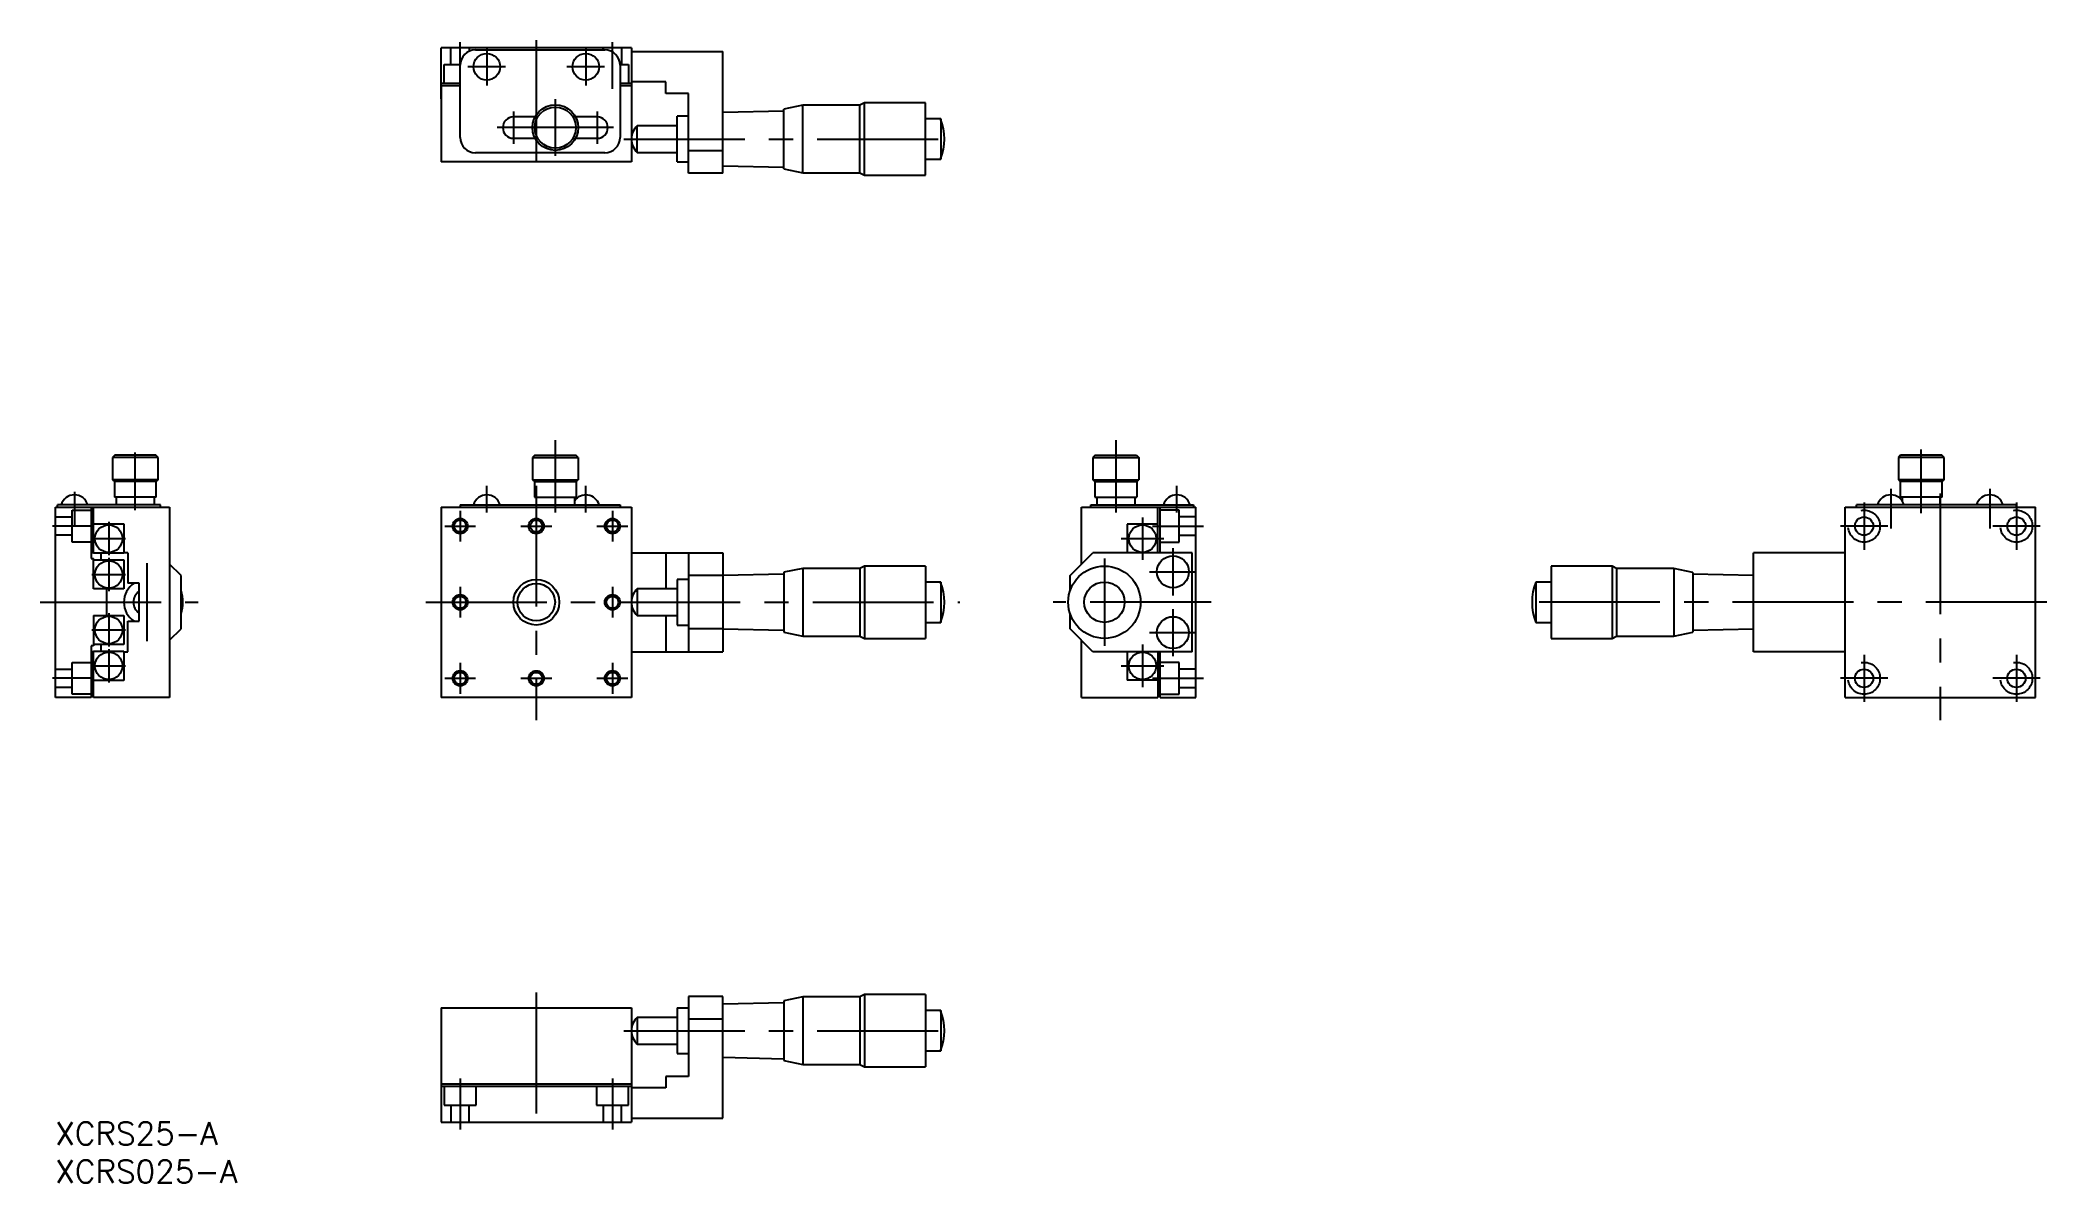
# Model space of a CAD drawing. Extents: x -2 to 262, y -8 to 142.
import ezdxf

# ---------------------------------------------------------------- set-up
doc = ezdxf.new("R2010")
doc.units = 0
doc.header["$LTSCALE"] = 0.5
doc.linetypes.add('CENTER', pattern=[50.8, 31.75, -6.35, 6.35, -6.35])
doc.linetypes.add('DASHED', pattern=[19.05, 12.7, -6.35])
for name, color, linetype in [('MSM_CENTER', 1, 'CENTER'), ('MSM_CONTINUOUS', 7, 'CONTINUOUS'), ('MSM_DASHED', 4, 'DASHED'), ('MSM_NARROW', 5, 'CONTINUOUS'), ('MSM_PART_NUMBER', 7, 'CONTINUOUS')]:
    doc.layers.add(name, color=color, linetype=linetype)
doc.styles.get("Standard").update_dxf_attribs({"font": 'txt.shx', "height": 3, "bigfont": 'bigfont.shx'})

# ---------------------------------------------------------------- blocks, each defined once
blk = doc.blocks.new('*U158')
at = {"layer": 'MSM_PART_NUMBER'}
blk.add_text('XCRS25-A', height=3, dxfattribs=at).set_placement((0, -3))
blk = doc.blocks.new('*U159')
at = {"layer": 'MSM_PART_NUMBER'}
blk.add_text('XCRS025-A', height=3, dxfattribs=at).set_placement((0, -8))

msp = doc.modelspace()

# ---------------------------------------------------------------- linework, layer by layer
at = {"layer": 'MSM_CENTER'}
for p, q in [((53.15, 135.74), (53.15, 141.88)), ((56.65, 141.13), (56.65, 136.19)), ((63.15, 142.16), (63.15, 125.16)), ((69.65, 141.13), (69.65, 136.19)), ((73.15, 135.74), (73.15, 141.88)), ((59.12, 138.66), (54.18, 138.66)), ((72.12, 138.66), (67.18, 138.66)), ((60.15, 132.78), (60.15, 128.54)), ((65.65, 134.38), (65.65, 126.94)), ((71.15, 132.78), (71.15, 128.54)), ((62.27, 130.66), (58.03, 130.66)), ((69.37, 130.66), (61.93, 130.66)), ((73.27, 130.66), (69.03, 130.66)), ((74.65, 129.16), (117.75, 129.16)), ((65.65, 89.6), (65.65, 80.1)), ((139.25, 89.6), (139.25, 80.1)), ((10.5, 80.41), (10.5, 87.99)), ((245, 80.02), (245, 88.38)), ((2.5, 82.79), (2.5, 78.35)), ((56.65, 80.1), (56.65, 83.6)), ((63.15, 83.6), (63.15, 52.8)), ((69.65, 80.1), (69.65, 83.6)), ((147.25, 80.1), (147.25, 83.6)), ((241, 83.18), (241, 77.97)), ((247.5, 82.6), (247.5, 52.8)), ((254, 83.18), (254, 77.97)), ((53.15, 80.32), (53.15, 76.27)), ((73.15, 80.32), (73.15, 76.27)), ((142.75, 79.45), (142.75, 73.85)), ((237.5, 81.4), (237.5, 75.2)), ((257.5, 81.4), (257.5, 75.2)), ((5.09, 78.3), (-0.39, 78.3)), ((4.81, 76.65), (9.19, 76.65)), ((7, 78.84), (7, 74.46)), ((51.12, 78.3), (55.17, 78.3)), ((61.12, 78.3), (65.17, 78.3)), ((71.12, 78.3), (75.17, 78.3)), ((139.95, 76.65), (145.55, 76.65)), ((144.05, 78.3), (150.75, 78.3)), ((240.6, 78.3), (234.4, 78.3)), ((260.6, 78.3), (254.4, 78.3)), ((7, 74.14), (7, 69.76)), ((137.75, 74.05), (137.75, 62.55)), ((146.75, 75.4), (146.75, 69.2)), ((4.81, 71.95), (9.19, 71.95)), ((12, 73.44), (12, 63.16)), ((143.65, 72.3), (149.85, 72.3)), ((53.15, 70.32), (53.15, 66.27)), ((73.15, 70.32), (73.15, 66.27)), ((-2, 68.3), (18.75, 68.3)), ((7, 66.84), (7, 62.46)), ((48.65, 68.3), (118.75, 68.3)), ((151.75, 68.3), (131, 68.3)), ((146.75, 67.4), (146.75, 61.2)), ((261.5, 68.3), (193.12, 68.3)), ((4.81, 64.65), (9.19, 64.65)), ((143.65, 64.3), (149.85, 64.3)), ((7, 62.14), (7, 57.76)), ((142.75, 62.75), (142.75, 57.15)), ((237.5, 61.4), (237.5, 55.2)), ((257.5, 61.4), (257.5, 55.2)), ((5.09, 58.3), (-0.39, 58.3)), ((4.81, 59.95), (9.19, 59.95)), ((51.12, 58.3), (55.17, 58.3)), ((53.15, 60.32), (53.15, 56.27)), ((61.12, 58.3), (65.17, 58.3)), ((71.12, 58.3), (75.17, 58.3)), ((73.15, 60.32), (73.15, 56.27)), ((139.95, 59.95), (145.55, 59.95)), ((144.05, 58.3), (150.75, 58.3)), ((240.6, 58.3), (234.4, 58.3)), ((260.6, 58.3), (254.4, 58.3)), ((63.15, 17), (63.15, -2)), ((74.65, 12), (118.75, 12)), ((53.15, 5.7), (53.15, -1)), ((73.15, 5.7), (73.15, -1))]:
    msp.add_line(p, q, dxfattribs=at)
at = {"layer": 'MSM_CONTINUOUS'}
for p, q in [((75.65, 141.16), (50.65, 141.16)), ((50.65, 134.46), (50.65, 141.16)), ((55.15, 140.86), (72.15, 140.86)), ((75.65, 141.16), (75.65, 134.46)), ((75.65, 140.66), (87.65, 140.66)), ((87.65, 124.66), (87.65, 140.66)), ((53.15, 129.36), (53.15, 138.86)), ((74.15, 138.86), (74.15, 129.36)), ((53.15, 136.46), (50.65, 136.46)), ((50.65, 136.16), (50.65, 126.16)), ((53.15, 136.16), (50.65, 136.16)), ((75.65, 136.46), (74.15, 136.46)), ((75.65, 136.16), (74.15, 136.16)), ((80.15, 136.66), (75.65, 136.66)), ((75.65, 136.16), (75.65, 126.16)), ((80.15, 135.16), (80.15, 136.66)), ((83.15, 135.16), (80.15, 135.16)), ((83.15, 124.66), (83.15, 135.16)), ((62.99, 132.06), (60.15, 132.06)), ((71.15, 132.06), (68.3, 132.06)), ((83.15, 132.16), (81.65, 132.16)), ((81.65, 126.16), (81.65, 132.16)), ((95.65, 132.83), (87.65, 132.66)), ((98.15, 133.61), (95.65, 133.08)), ((95.65, 125.23), (95.65, 133.08)), ((105.65, 133.61), (98.15, 133.61)), ((98.15, 124.71), (98.15, 133.61)), ((106.25, 133.91), (105.65, 133.61)), ((105.65, 124.71), (105.65, 133.61)), ((114.25, 133.91), (106.25, 133.91)), ((106.25, 124.41), (106.25, 133.91)), ((114.25, 124.41), (114.25, 133.91)), ((116.25, 131.81), (114.25, 131.81)), ((116.25, 131.81), (116.25, 126.51)), ((60.15, 129.26), (62.99, 129.26)), ((68.3, 129.26), (71.15, 129.26)), ((81.65, 130.91), (76.4, 130.91)), ((76.4, 127.41), (76.4, 130.91)), ((72.15, 127.36), (55.15, 127.36)), ((76.4, 127.41), (81.65, 127.41)), ((83.15, 127.66), (87.65, 127.66)), ((114.25, 126.51), (116.25, 126.51)), ((75.65, 126.16), (50.65, 126.16)), ((81.65, 126.16), (83.15, 126.16)), ((87.65, 124.66), (83.15, 124.66)), ((87.65, 125.66), (95.65, 125.48)), ((95.65, 125.23), (98.15, 124.71)), ((98.15, 124.71), (105.65, 124.71)), ((105.65, 124.71), (106.25, 124.41)), ((106.25, 124.41), (114.25, 124.41)), ((7.8, 87.6), (7.5, 87.3)), ((7.5, 87.3), (7.5, 84.4)), ((13.5, 87.3), (7.5, 87.3)), ((13.2, 87.6), (7.8, 87.6)), ((13.5, 87.3), (13.2, 87.6)), ((13.5, 84.4), (13.5, 87.3)), ((62.95, 87.6), (62.65, 87.3)), ((62.65, 87.3), (62.65, 84.4)), ((62.65, 87.3), (68.65, 87.3)), ((62.95, 87.6), (68.35, 87.6)), ((68.65, 87.3), (68.35, 87.6)), ((68.65, 87.3), (68.65, 84.4)), ((136.55, 87.6), (136.25, 87.3)), ((136.25, 87.3), (136.25, 84.4)), ((136.25, 87.3), (142.25, 87.3)), ((136.55, 87.6), (141.95, 87.6)), ((141.95, 87.6), (142.25, 87.3)), ((142.25, 87.3), (142.25, 84.4)), ((242.3, 87.6), (242, 87.3)), ((242, 87.3), (242, 84.4)), ((248, 87.3), (242, 87.3)), ((247.7, 87.6), (242.3, 87.6)), ((248, 87.3), (247.7, 87.6)), ((248, 84.4), (248, 87.3)), ((7.5, 84.4), (7.75, 84.15)), ((13.5, 84.4), (7.5, 84.4)), ((13.25, 84.15), (13.5, 84.4)), ((62.65, 84.4), (62.9, 84.15)), ((62.65, 84.4), (68.65, 84.4)), ((68.4, 84.15), (68.65, 84.4)), ((136.25, 84.4), (136.5, 84.15)), ((136.25, 84.4), (142.25, 84.4)), ((142, 84.15), (142.25, 84.4)), ((242, 84.4), (242.25, 84.15)), ((248, 84.4), (242, 84.4)), ((247.75, 84.15), (248, 84.4)), ((7.75, 84.15), (7.75, 82.1)), ((13.25, 84.15), (7.75, 84.15)), ((13.25, 82.1), (7.75, 82.1)), ((8, 82.1), (8, 81.1)), ((13, 81.1), (13, 82.1)), ((13.25, 82.1), (13.25, 84.15)), ((62.9, 84.15), (62.9, 82.1)), ((62.9, 84.15), (68.4, 84.15)), ((62.9, 82.1), (68.4, 82.1)), ((63.15, 82.1), (63.15, 81.1)), ((68.15, 82.1), (68.15, 81.1)), ((68.4, 84.15), (68.4, 82.1)), ((136.5, 84.15), (136.5, 82.1)), ((136.5, 84.15), (142, 84.15)), ((136.5, 82.1), (142, 82.1)), ((136.75, 82.1), (136.75, 81.1)), ((141.75, 82.1), (141.75, 81.1)), ((142, 84.15), (142, 82.1)), ((242.25, 84.15), (242.25, 82.1)), ((247.75, 84.15), (242.25, 84.15)), ((247.75, 82.1), (242.25, 82.1)), ((242.5, 82.1), (242.5, 81.62)), ((247.5, 81.1), (247.5, 82.1)), ((247.75, 82.1), (247.75, 84.15)), ((0, 55.8), (0, 80.8)), ((0, 80.8), (13.8, 80.8)), ((13.8, 81.1), (0.3, 81.1)), ((0.3, 80.8), (0.3, 81.1)), ((4.7, 80.8), (4.7, 74.05)), ((5, 80.8), (15, 80.8)), ((5, 74.75), (5, 80.8)), ((13.8, 80.8), (13.8, 81.1)), ((15, 80.8), (15, 55.8)), ((50.65, 80.8), (50.65, 55.8)), ((50.65, 80.8), (75.65, 80.8)), ((53.15, 81.1), (74.15, 81.1)), ((53.15, 81.1), (53.15, 80.8)), ((74.15, 81.1), (74.15, 80.8)), ((75.65, 80.8), (75.65, 55.8)), ((134.75, 80.8), (149.75, 80.8)), ((134.75, 73.3), (134.75, 80.8)), ((135.95, 80.8), (135.95, 81.1)), ((135.95, 81.1), (149.45, 81.1)), ((144.75, 74.8), (144.75, 80.8)), ((145.05, 74.8), (145.05, 80.8)), ((149.45, 81.1), (149.45, 80.8)), ((149.75, 55.8), (149.75, 80.8)), ((235, 55.8), (235, 80.8)), ((235, 80.8), (260, 80.8)), ((235, 55.8), (235, 80.8)), ((235, 80.8), (260, 80.8)), ((236.5, 80.8), (236.5, 81.1)), ((257.5, 81.1), (236.5, 81.1)), ((257.5, 80.8), (257.5, 81.1)), ((260, 55.8), (260, 80.8)), ((260, 55.8), (260, 80.8)), ((5, 78.6), (9, 78.6)), ((9, 78.6), (9, 74.75)), ((144.75, 78.55), (140.75, 78.55)), ((140.75, 78.55), (140.75, 74.8)), ((5, 74.8), (4.7, 74.8)), ((4.7, 74.05), (5, 74.05)), ((9, 74.75), (5, 74.75)), ((5, 70.05), (5, 74.05)), ((5, 73.85), (9, 73.85)), ((6, 73.85), (6, 74.75)), ((9.5, 74.8), (9, 74.8)), ((9.5, 74.8), (9, 74.8)), ((9, 73.85), (9, 70.05)), ((9.5, 74.8), (9.5, 70.8)), ((75.65, 74.8), (87.65, 74.8)), ((80.15, 74.8), (80.15, 70.05)), ((83.15, 74.8), (83.15, 61.8)), ((87.65, 74.8), (87.65, 61.8)), ((133.25, 71.8), (136.25, 74.8)), ((149.25, 74.8), (136.25, 74.8)), ((149.25, 61.8), (149.25, 74.8)), ((223, 61.8), (223, 74.8)), ((235, 74.8), (223, 74.8)), ((16.5, 71.8), (15, 73.3)), ((16.5, 64.8), (16.5, 71.8)), ((83.15, 71.3), (81.65, 71.3)), ((81.65, 71.3), (81.65, 65.3)), ((87.65, 71.8), (83.15, 71.8)), ((95.64, 71.98), (87.65, 71.8)), ((98.14, 72.75), (95.64, 72.23)), ((95.64, 72.23), (95.64, 64.37)), ((105.64, 72.75), (98.14, 72.75)), ((98.14, 72.75), (98.14, 63.85)), ((106.25, 73.05), (105.64, 72.75)), ((105.64, 72.75), (105.64, 63.85)), ((114.25, 73.05), (106.25, 73.05)), ((106.25, 73.05), (106.25, 63.55)), ((114.25, 73.05), (114.25, 63.55)), ((133.25, 69.82), (133.25, 71.8)), ((204.4, 73.05), (196.4, 73.05)), ((196.4, 73.05), (196.4, 63.55)), ((205, 72.75), (204.4, 73.05)), ((204.4, 73.05), (204.4, 63.55)), ((212.5, 72.75), (205, 72.75)), ((205, 72.75), (205, 63.85)), ((215, 72.22), (212.5, 72.75)), ((212.5, 72.75), (212.5, 63.85)), ((215, 72.22), (215, 64.37)), ((223, 71.8), (215, 71.97)), ((9, 70.05), (5, 70.05)), ((6.7, 70.05), (6.7, 66.55)), ((11, 70.8), (9.5, 70.8)), ((11, 65.8), (11, 70.8)), ((81.65, 70.05), (76.4, 70.05)), ((76.4, 70.05), (76.4, 66.55)), ((116.25, 70.95), (114.25, 70.95)), ((116.25, 70.95), (116.25, 65.65)), ((196.4, 70.95), (194.4, 70.95)), ((194.4, 70.95), (194.4, 65.65)), ((5, 66.55), (5, 62.55)), ((5, 66.55), (9, 66.55)), ((9, 66.55), (9, 62.75)), ((76.4, 66.55), (81.65, 66.55)), ((80.15, 66.55), (80.15, 61.8)), ((133.25, 64.8), (133.25, 66.78)), ((9.5, 65.8), (11, 65.8)), ((9.5, 61.8), (9.5, 65.8)), ((15, 63.3), (16.5, 64.8)), ((81.65, 65.3), (83.15, 65.3)), ((87.65, 64.8), (83.15, 64.8)), ((87.65, 64.8), (95.64, 64.62)), ((95.64, 64.37), (98.14, 63.85)), ((98.14, 63.85), (105.64, 63.85)), ((105.64, 63.85), (106.25, 63.55)), ((106.25, 63.55), (114.25, 63.55)), ((114.25, 65.65), (116.25, 65.65)), ((136.25, 61.8), (133.25, 64.8)), ((134.75, 55.8), (134.75, 63.3)), ((194.4, 65.65), (196.4, 65.65)), ((196.4, 63.55), (204.4, 63.55)), ((204.4, 63.55), (205, 63.85)), ((205, 63.85), (212.5, 63.85)), ((212.5, 63.85), (215, 64.37)), ((215, 64.62), (223, 64.8)), ((5, 62.55), (4.7, 62.55)), ((4.7, 62.55), (4.7, 55.8)), ((5, 61.8), (4.7, 61.8)), ((9, 62.75), (5, 62.75)), ((5, 55.8), (5, 61.85)), ((5, 61.85), (9, 61.85)), ((6, 61.85), (6, 62.75)), ((9, 61.85), (9, 58)), ((9, 61.8), (9.5, 61.8)), ((75.65, 61.8), (87.65, 61.8)), ((149.25, 61.8), (136.25, 61.8)), ((140.75, 61.8), (140.75, 58.05)), ((144.75, 61.8), (144.75, 55.8)), ((145.05, 55.8), (145.05, 61.8)), ((235, 61.8), (223, 61.8)), ((9, 58), (5, 58)), ((144.75, 58.05), (140.75, 58.05)), ((4.7, 55.8), (0, 55.8)), ((15, 55.8), (5, 55.8)), ((75.65, 55.8), (50.65, 55.8)), ((134.75, 55.8), (144.75, 55.8)), ((145.05, 55.8), (149.75, 55.8)), ((235, 55.8), (260, 55.8)), ((235, 55.8), (260, 55.8)), ((87.65, 16.5), (83.15, 16.5)), ((83.15, 16.5), (83.15, 6)), ((87.65, 0.5), (87.65, 16.5)), ((98.14, 16.45), (95.64, 15.93)), ((95.64, 15.93), (95.64, 8.07)), ((105.64, 16.45), (98.14, 16.45)), ((98.14, 16.45), (98.14, 7.55)), ((106.25, 16.75), (105.64, 16.45)), ((105.64, 16.45), (105.64, 7.55)), ((114.25, 16.75), (106.25, 16.75)), ((106.25, 16.75), (106.25, 7.25)), ((114.25, 16.75), (114.25, 7.25)), ((50.65, 15), (50.65, 0)), ((50.65, 15), (75.65, 15)), ((75.65, 15), (75.65, 0)), ((81.65, 13.75), (76.4, 13.75)), ((76.4, 13.75), (76.4, 10.25)), ((81.65, 15), (81.65, 9)), ((81.65, 15), (83.15, 15)), ((87.65, 13.5), (83.15, 13.5)), ((95.64, 15.68), (87.65, 15.5)), ((116.25, 14.65), (114.25, 14.65)), ((116.25, 14.65), (116.25, 9.35)), ((76.4, 10.25), (81.65, 10.25)), ((81.65, 9), (83.15, 9)), ((87.65, 8.5), (95.64, 8.32)), ((95.64, 8.07), (98.14, 7.55)), ((114.25, 9.35), (116.25, 9.35)), ((80.15, 6), (80.15, 4.5)), ((83.15, 6), (80.15, 6)), ((98.14, 7.55), (105.64, 7.55)), ((105.64, 7.55), (106.25, 7.25)), ((106.25, 7.25), (114.25, 7.25)), ((50.65, 5), (75.65, 5)), ((50.65, 4.7), (75.65, 4.7)), ((80.15, 4.5), (75.65, 4.5)), ((50.65, 0), (75.65, 0)), ((75.65, 0.5), (87.65, 0.5))]:
    msp.add_line(p, q, dxfattribs=at)
for centre, radius in [((56.65, 138.66), 1.75), ((69.65, 138.66), 1.75), ((65.65, 130.66), 3), ((65.65, 130.66), 2.7), ((53.15, 78.3), 0.783), ((63.15, 78.3), 0.783), ((73.15, 78.3), 0.783), ((237.5, 78.3), 1.2), ((257.5, 78.3), 1.2), ((7, 76.65), 1.8), ((142.75, 76.65), 1.8), ((146.75, 72.3), 2.1), ((7, 71.95), 1.8), ((137.75, 68.3), 4.75), ((53.15, 68.3), 0.783), ((63.15, 68.3), 2.46), ((73.15, 68.3), 0.783), ((137.75, 68.3), 2.65), ((7, 64.65), 1.8), ((146.75, 64.3), 2.1), ((7, 59.95), 1.8), ((142.75, 59.95), 1.8), ((53.15, 58.3), 0.783), ((63.15, 58.3), 0.783), ((73.15, 58.3), 0.783), ((237.5, 58.3), 1.2), ((257.5, 58.3), 1.2)]:
    msp.add_circle(centre, radius, dxfattribs=at)
for centre, radius, start, end in [((55.15, 138.86), 2, 90, 180), ((72.15, 138.86), 2, 0, 90), ((60.15, 130.66), 1.4, 90, 270), ((71.15, 130.66), 1.4, 270, 90), ((109.47, 129.16), 7.27, 338.6302, 21.3698), ((55.15, 129.36), 2, 180, 270), ((72.15, 129.36), 2, 270, 0), ((78.06, 129.16), 2.42, 133.6028, 226.3972), ((2.5, 80.57), 1.83, 16.7859, 163.2141), ((56.65, 80.57), 1.83, 16.7859, 163.2141), ((69.65, 80.57), 1.83, 16.7859, 145.149), ((147.25, 80.57), 1.83, 16.7859, 163.2141), ((241, 80.57), 1.83, 16.7859, 163.2141), ((254, 80.57), 1.83, 16.7859, 163.2141), ((12, 68.3), 3, 123.5573, 236.4427), ((12, 68.3), 1.75, 124.8499, 235.1501), ((12, 68.3), 4.75, 341.3283, 18.6717), ((78.06, 68.3), 2.42, 133.6028, 226.3972), ((109.47, 68.3), 7.27, 338.6302, 21.3698), ((201.17, 68.3), 7.27, 158.6302, 201.3698), ((78.06, 12), 2.42, 133.6028, 226.3972), ((109.47, 12), 7.27, 338.6302, 21.3698)]:
    msp.add_arc(centre, radius, start, end, dxfattribs=at)
at = {"layer": 'MSM_DASHED'}
for p, q in [((51.95, 138.96), (51.95, 141.16)), ((54.35, 141.16), (54.35, 140.69)), ((71.95, 140.85), (71.95, 141.16)), ((74.35, 141.16), (74.35, 138.96)), ((51.05, 138.96), (53.15, 138.96)), ((51.05, 136.46), (51.05, 138.96)), ((74.14, 138.96), (75.25, 138.96)), ((75.25, 138.96), (75.25, 136.46)), ((0, 79.5), (2.2, 79.5)), ((2.2, 76.2), (2.2, 80.4)), ((2.2, 80.4), (4.7, 80.4)), ((147.55, 80.4), (145.05, 80.4)), ((147.55, 76.2), (147.55, 80.4)), ((149.75, 79.5), (147.55, 79.5)), ((2.2, 77.1), (0, 77.1)), ((147.55, 77.1), (149.75, 77.1)), ((4.7, 76.2), (2.2, 76.2)), ((145.05, 76.2), (147.55, 76.2)), ((0, 59.5), (2.2, 59.5)), ((2.2, 56.2), (2.2, 60.4)), ((2.2, 60.4), (4.7, 60.4)), ((147.55, 60.4), (145.05, 60.4)), ((147.55, 56.2), (147.55, 60.4)), ((149.75, 59.5), (147.55, 59.5)), ((2.2, 57.1), (0, 57.1)), ((4.7, 56.2), (2.2, 56.2)), ((145.05, 56.2), (147.55, 56.2)), ((147.55, 57.1), (149.75, 57.1)), ((51.05, 4.7), (51.05, 2.2)), ((55.25, 2.2), (55.25, 4.7)), ((71.05, 4.7), (71.05, 2.2)), ((75.25, 2.2), (75.25, 4.7)), ((51.05, 2.2), (55.25, 2.2)), ((51.95, 2.2), (51.95, 0)), ((54.35, 0), (54.35, 2.2)), ((71.05, 2.2), (75.25, 2.2)), ((71.95, 2.2), (71.95, 0)), ((74.35, 0), (74.35, 2.2))]:
    msp.add_line(p, q, dxfattribs=at)
for centre in [(237.5, 78.3), (257.5, 78.3), (237.5, 58.3), (257.5, 58.3)]:
    msp.add_circle(centre, 2.1, dxfattribs=at)
at = {"layer": 'MSM_NARROW'}
for centre, radius in [((53.15, 78.3), 1), ((63.15, 78.3), 1), ((73.15, 78.3), 1), ((63.15, 68.3), 3), ((53.15, 68.3), 1), ((73.15, 68.3), 1), ((53.15, 58.3), 1), ((63.15, 58.3), 1), ((73.15, 58.3), 1)]:
    msp.add_circle(centre, radius, dxfattribs=at)

# ---------------------------------------------------------------- block references
at = {"layer": 'MSM_CONTINUOUS'}
for name in ['*U158', '*U159']:
    msp.add_blockref(name, (0, 0), dxfattribs=at)

doc.saveas('drawing.dxf')
